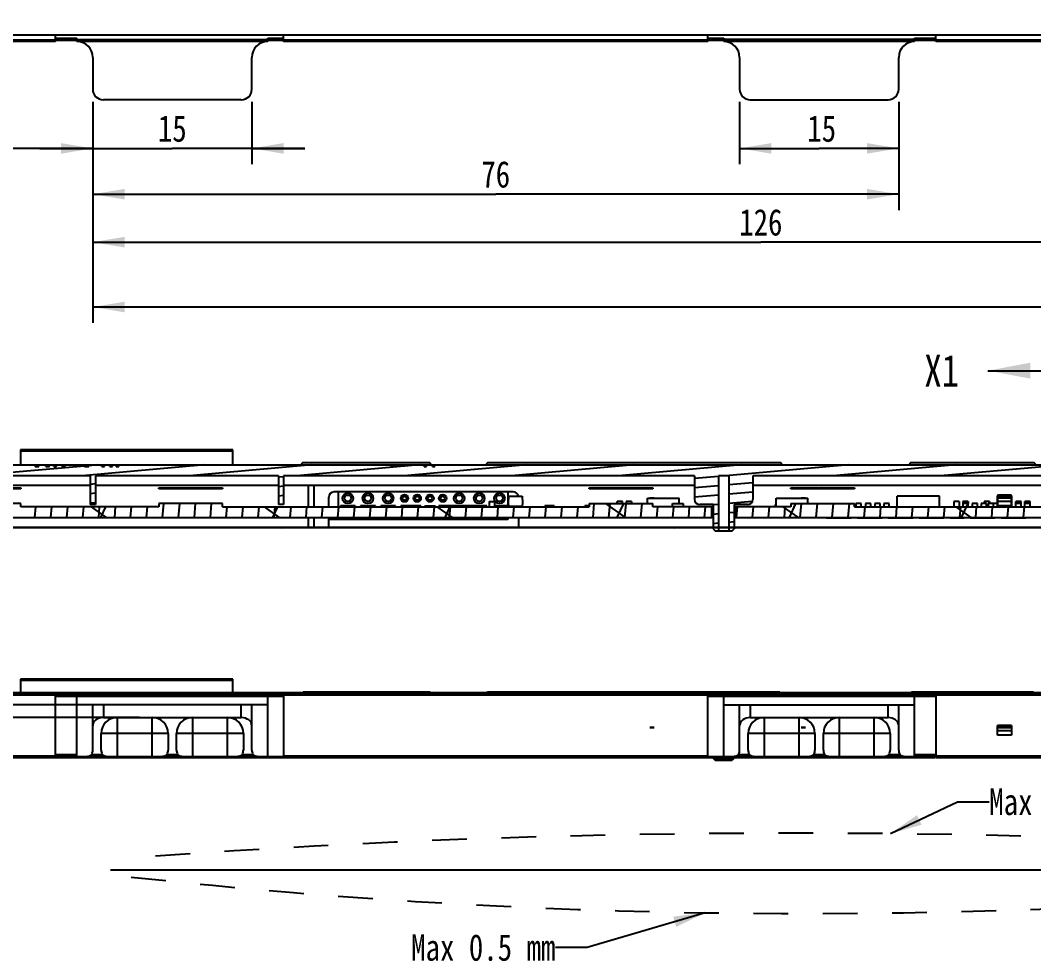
# Model space of a CAD drawing. Header units: millimetres. Extents: x 0 to 594, y 0 to 420.
# Drawn here: x 80.2 to 175.8, y 159.1 to 247 of the extents above; entities that cross this region are included whole.
import ezdxf
from ezdxf.enums import TextEntityAlignment as Align

# ---------------------------------------------------------------- set-up
doc = ezdxf.new("R2010")
doc.units = ezdxf.units.MM
doc.header["$LTSCALE"] = 32.67
doc.linetypes.add('DASHED', pattern=[0.2, 0.1, -0.1])
doc.layers.get('0').update_dxf_attribs({"linetype": 'CONTINUOUS'})
doc.layers.add('8_QUILTS', color=7, linetype='CONTINUOUS')
doc.styles.get("Standard").update_dxf_attribs({"font": 'txt', "width": 0.8})
doc.dimstyles.new('DIMSTYLE_1', dxfattribs={"dimtxt": 2.5, "dimasz": 3, "dimexe": 1.5, "dimexo": 1.2, "dimtad": 1, "dimdsep": 46, "dimtxsty": 'STANDARD', "dimblk": '_FILLED', "dimblk1": '_FILLED', "dimblk2": '_FILLED', "dimcen": 0.09, "dimazin": 2, "dimtp": 0.01, "dimtm": 0.01, "dimtfac": 1, "dimtofl": 0, "dimtmove": 0, "dimatfit": 3, "dimldrblk": '_FILLED', "dimfxl": 1, "dimtolj": 1, "dimarcsym": 0})
doc.dimstyles.new('DIMSTYLE_2', dxfattribs={"dimtxt": 2.5, "dimasz": 3, "dimexe": 1.5, "dimexo": 1.2, "dimtad": 1, "dimdsep": 46, "dimtxsty": 'STANDARD', "dimblk": '_FILLED', "dimblk1": '_FILLED', "dimblk2": '_FILLED', "dimcen": 0.09, "dimazin": 2, "dimtol": 1, "dimtp": 0.15, "dimtm": 0.15, "dimtfac": 1, "dimtofl": 0, "dimtmove": 0, "dimatfit": 3, "dimldrblk": '_FILLED', "dimfxl": 1, "dimtolj": 1, "dimarcsym": 0})
doc.dimstyles.new('DIMSTYLE_5', dxfattribs={"dimtxt": 2.5, "dimasz": 3, "dimexe": 1.5, "dimexo": 1.2, "dimtad": 1, "dimdsep": 46, "dimtxsty": 'STANDARD', "dimblk": '_FILLED', "dimblk1": '_FILLED', "dimblk2": '_FILLED', "dimcen": 0.09, "dimazin": 2, "dimtol": 1, "dimtp": 0.05, "dimtm": 0.05, "dimtfac": 1, "dimtofl": 0, "dimtmove": 0, "dimatfit": 3, "dimldrblk": '_FILLED', "dimfxl": 1, "dimtolj": 1, "dimarcsym": 0})
doc.dimstyles.get("Standard").update_dxf_attribs({"dimtxt": 2.5, "dimasz": 3, "dimexe": 1.5, "dimexo": 1.2, "dimtad": 1, "dimdsep": 46, "dimtxsty": 'STANDARD', "dimblk": '_FILLED', "dimblk1": '_FILLED', "dimblk2": '_FILLED', "dimcen": 0.09, "dimazin": 2, "dimtol": 1, "dimtp": 0.01, "dimtm": 0.01, "dimtfac": 1, "dimtofl": 0, "dimtmove": 0, "dimatfit": 3, "dimldrblk": '_FILLED', "dimfxl": 1, "dimtolj": 1, "dimarcsym": 0})

# ---------------------------------------------------------------- blocks, each defined once
blk = doc.blocks.new('_FILLED')
at = {"color": 0, "linetype": 'BYBLOCK'}
blk.add_solid([(0, 0), (-1, 0.167), (-1, -0.167)], dxfattribs=at)
blk = doc.blocks.new('XSEC_FILLED')
at = {"color": 0, "linetype": 'BYBLOCK'}
blk.add_solid([(0, 0), (-1, 0.1875), (-1, -0.1875)], dxfattribs=at)
blk = doc.blocks.new('*D6')
at = {"color": 7, "linetype": 'CONTINUOUS'}
for p, q in [((60.55, 245.768), (60.55, 233.387)), ((87.05, 239.268), (87.05, 233.387)), ((60.55, 234.887), (73.8, 234.887)), ((87.05, 234.887), (73.8, 234.887))]:
    blk.add_line(p, q, dxfattribs=at)
at = {"color": 7, "linetype": 'CONTINUOUS', "xscale": 3, "yscale": 3, "zscale": 3, "rotation": 180}
blk.add_blockref('_FILLED', (60.55, 234.887), dxfattribs=at)
at = {"color": 7, "linetype": 'CONTINUOUS', "xscale": 3, "yscale": 3, "zscale": 3}
blk.add_blockref('_FILLED', (87.05, 234.887), dxfattribs=at)
at = {"color": 7, "linetype": 'CONTINUOUS', "insert": (74.825, 238.012), "char_height": 2.5, "width": 8, "attachment_point": 2, "line_spacing_factor": 0.9}
blk.add_mtext('26.5', dxfattribs=at)
blk = doc.blocks.new('*D7')
at = {"color": 7, "linetype": 'CONTINUOUS'}
for p, q in [((87.05, 239.268), (87.05, 233.387)), ((102.05, 239.268), (102.05, 233.387)), ((87.05, 234.887), (82.05, 234.887)), ((82.05, 234.887), (94.55, 234.887)), ((107.05, 234.887), (94.55, 234.887)), ((102.05, 234.887), (107.05, 234.887))]:
    blk.add_line(p, q, dxfattribs=at)
at = {"color": 7, "linetype": 'CONTINUOUS', "xscale": 3, "yscale": 3, "zscale": 3}
blk.add_blockref('_FILLED', (87.05, 234.887), dxfattribs=at)
at = {"color": 7, "linetype": 'CONTINUOUS', "xscale": 3, "yscale": 3, "zscale": 3, "rotation": 180}
blk.add_blockref('_FILLED', (102.05, 234.887), dxfattribs=at)
at = {"color": 7, "linetype": 'CONTINUOUS', "insert": (94.55, 238.012), "char_height": 2.5, "width": 4, "attachment_point": 2, "line_spacing_factor": 0.9}
blk.add_mtext('15', dxfattribs=at)
blk = doc.blocks.new('*D8')
at = {"color": 7, "linetype": 'CONTINUOUS'}
for p, q in [((87.05, 239.268), (87.05, 229.068)), ((163.05, 239.268), (163.05, 229.068)), ((87.05, 230.568), (125.05, 230.568)), ((163.05, 230.568), (125.05, 230.568))]:
    blk.add_line(p, q, dxfattribs=at)
at = {"color": 7, "linetype": 'CONTINUOUS', "xscale": 3, "yscale": 3, "zscale": 3, "rotation": 180}
blk.add_blockref('_FILLED', (87.05, 230.568), dxfattribs=at)
at = {"color": 7, "linetype": 'CONTINUOUS', "xscale": 3, "yscale": 3, "zscale": 3}
blk.add_blockref('_FILLED', (163.05, 230.568), dxfattribs=at)
at = {"color": 7, "linetype": 'CONTINUOUS', "insert": (125.05, 233.693), "char_height": 2.5, "width": 4, "attachment_point": 2, "line_spacing_factor": 0.9}
blk.add_mtext('76', dxfattribs=at)
blk = doc.blocks.new('*D9')
at = {"color": 7, "linetype": 'CONTINUOUS'}
for p, q in [((87.05, 239.268), (87.05, 224.546)), ((213.05, 239.268), (213.05, 224.546)), ((87.05, 226.046), (150.05, 226.046)), ((213.05, 226.046), (150.05, 226.046))]:
    blk.add_line(p, q, dxfattribs=at)
at = {"color": 7, "linetype": 'CONTINUOUS', "xscale": 3, "yscale": 3, "zscale": 3, "rotation": 180}
blk.add_blockref('_FILLED', (87.05, 226.046), dxfattribs=at)
at = {"color": 7, "linetype": 'CONTINUOUS', "xscale": 3, "yscale": 3, "zscale": 3}
blk.add_blockref('_FILLED', (213.05, 226.046), dxfattribs=at)
at = {"color": 7, "linetype": 'CONTINUOUS', "insert": (150.05, 229.171), "char_height": 2.5, "width": 6, "attachment_point": 2, "line_spacing_factor": 0.9}
blk.add_mtext('126', dxfattribs=at)
blk = doc.blocks.new('*D10')
at = {"color": 7, "linetype": 'CONTINUOUS'}
for p, q in [((148.05, 239.268), (148.05, 233.387)), ((163.05, 239.268), (163.05, 233.387)), ((148.05, 234.887), (155.55, 234.887)), ((163.05, 234.887), (155.55, 234.887))]:
    blk.add_line(p, q, dxfattribs=at)
at = {"color": 7, "linetype": 'CONTINUOUS', "xscale": 3, "yscale": 3, "zscale": 3, "rotation": 180}
blk.add_blockref('_FILLED', (148.05, 234.887), dxfattribs=at)
at = {"color": 7, "linetype": 'CONTINUOUS', "xscale": 3, "yscale": 3, "zscale": 3}
blk.add_blockref('_FILLED', (163.05, 234.887), dxfattribs=at)
at = {"color": 7, "linetype": 'CONTINUOUS', "insert": (155.791, 238.012), "char_height": 2.5, "width": 4, "attachment_point": 2, "line_spacing_factor": 0.9}
blk.add_mtext('15', dxfattribs=at)
blk = doc.blocks.new('*D13')
at = {"color": 7, "linetype": 'CONTINUOUS'}
for p, q in [((87.05, 239.268), (87.05, 218.434)), ((274.05, 239.268), (274.05, 218.434)), ((87.05, 219.934), (180.55, 219.934)), ((274.05, 219.934), (180.55, 219.934))]:
    blk.add_line(p, q, dxfattribs=at)
at = {"color": 7, "linetype": 'CONTINUOUS', "xscale": 3, "yscale": 3, "zscale": 3, "rotation": 180}
blk.add_blockref('_FILLED', (87.05, 219.934), dxfattribs=at)
at = {"color": 7, "linetype": 'CONTINUOUS', "xscale": 3, "yscale": 3, "zscale": 3}
blk.add_blockref('_FILLED', (274.05, 219.934), dxfattribs=at)
at = {"color": 7, "linetype": 'CONTINUOUS', "width": 0.8}
for s, p in [('187', (181.473, 220.559)), ('0.15', (190.36, 220.559))]:
    blk.add_text(s, height=2.5, dxfattribs=at).set_placement(p, align=Align.CENTER)
blk = doc.blocks.new('*D38')
at = {"color": 7, "linetype": 'CONTINUOUS'}
for p, q in [((42.931, 182.416), (42.931, 206.07)), ((42.931, 206.07), (42.931, 179.941)), ((86.85, 182.416), (41.431, 182.416)), ((42.931, 172.466), (42.931, 179.941)), ((61.35, 177.466), (41.431, 177.466)), ((42.931, 177.466), (42.931, 172.466))]:
    blk.add_line(p, q, dxfattribs=at)
at = {"color": 7, "linetype": 'CONTINUOUS', "xscale": 3, "yscale": 3, "zscale": 3}
for p, rotation in [((42.931, 182.416), 270), ((42.931, 177.466), 90)]:
    blk.add_blockref('_FILLED', p, dxfattribs=dict(at, rotation=rotation))
at = {"color": 7, "linetype": 'CONTINUOUS', "width": 0.8}
for s, p in [('0.05', (42.306, 198.07)), ('4.95', (42.306, 188.184)), ('4X', (42.306, 184.184))]:
    blk.add_text(s, height=2.5, rotation=90, dxfattribs=at).set_placement(p)
blk = doc.blocks.new('*D39')
at = {"color": 7, "linetype": 'CONTINUOUS'}
for p, q in [((47.598, 182.416), (47.598, 204.777)), ((47.598, 204.777), (47.598, 181.816)), ((86.85, 182.416), (46.098, 182.416)), ((47.598, 176.216), (47.598, 181.816)), ((91.45, 181.216), (46.098, 181.216)), ((47.598, 181.216), (47.598, 176.216))]:
    blk.add_line(p, q, dxfattribs=at)
at = {"color": 7, "linetype": 'CONTINUOUS', "xscale": 3, "yscale": 3, "zscale": 3}
for p, rotation in [((47.598, 182.416), 270), ((47.598, 181.216), 90)]:
    blk.add_blockref('_FILLED', p, dxfattribs=dict(at, rotation=rotation))
at = {"color": 7, "linetype": 'CONTINUOUS', "width": 0.8}
for s, p in [('0.05', (46.973, 196.777)), ('1.2', (46.973, 188.89)), ('4X', (46.973, 184.89))]:
    blk.add_text(s, height=2.5, rotation=90, dxfattribs=at).set_placement(p)

msp = doc.modelspace()

# ---------------------------------------------------------------- linework, layer by layer
at = {"color": 7, "linetype": 'CONTINUOUS'}
for p, q in [((299.45, 245.568), (61.65, 245.568)), ((83.55, 244.968), (62.55, 244.968)), ((62.742, 245.128), (83.55, 245.128)), ((83.55, 244.968), (83.55, 245.568)), ((83.55, 245.268), (85.55, 245.268)), ((85.55, 245.068), (83.55, 245.068)), ((85.55, 244.968), (85.55, 245.268)), ((85.55, 245.168), (103.55, 245.175)), ((103.55, 244.968), (85.55, 244.968)), ((103.55, 244.968), (103.55, 245.268)), ((103.55, 245.268), (105.05, 245.268)), ((105.05, 245.068), (103.55, 245.068)), ((105.05, 244.968), (105.05, 245.568)), ((105.05, 245.128), (145.05, 245.128)), ((145.05, 244.968), (105.05, 244.968)), ((145.05, 244.968), (145.05, 245.568)), ((145.05, 245.268), (146.55, 245.268)), ((146.55, 245.068), (145.05, 245.068)), ((146.55, 245.268), (146.55, 244.968)), ((146.55, 245.175), (164.55, 245.175)), ((164.55, 244.968), (146.55, 244.968)), ((164.55, 245.268), (166.55, 245.268)), ((164.55, 244.968), (164.55, 245.268)), ((166.55, 245.068), (164.55, 245.068)), ((166.55, 244.968), (166.55, 245.568)), ((166.55, 245.128), (194.55, 245.128)), ((194.55, 244.968), (166.55, 244.968)), ((87.05, 243.468), (87.05, 240.468)), ((102.05, 240.468), (102.05, 243.468)), ((148.05, 243.468), (148.05, 240.468)), ((163.05, 240.468), (163.05, 243.468)), ((101.05, 239.468), (88.05, 239.468)), ((149.05, 239.468), (162.05, 239.468)), ((80.25, 206.462), (80.25, 205.036)), ((100.25, 206.462), (80.25, 206.462)), ((100.25, 205.036), (100.25, 206.462)), ((80.25, 206.382), (100.25, 206.382)), ((86.256, 204.929), (75.941, 204.026)), ((78.844, 205.036), (119.087, 205.036)), ((81.617, 204.886), (81.617, 205.036)), ((81.617, 204.886), (81.956, 204.886)), ((81.677, 204.886), (81.677, 205.036)), ((81.956, 204.886), (81.956, 205.036)), ((82.629, 204.886), (82.629, 205.036)), ((82.629, 204.886), (82.97, 204.886)), ((82.909, 204.886), (82.909, 205.036)), ((82.97, 204.886), (82.97, 205.036)), ((83.386, 204.886), (83.386, 205.036)), ((83.386, 204.886), (83.644, 204.886)), ((83.644, 204.886), (83.644, 205.036)), ((84.149, 204.886), (84.149, 205.036)), ((84.149, 204.886), (84.413, 204.886)), ((84.413, 204.886), (84.413, 205.036)), ((97.602, 205.036), (86.058, 204.026)), ((86.256, 204.886), (86.256, 205.036)), ((86.256, 204.886), (86.679, 204.886)), ((86.526, 204.886), (86.526, 205.036)), ((86.679, 204.886), (86.679, 205.036)), ((87.485, 205.036), (86.679, 204.966)), ((87.894, 204.886), (87.894, 205.036)), ((87.894, 204.886), (88.152, 204.886)), ((88.152, 204.886), (88.152, 205.036)), ((88.657, 204.886), (88.657, 205.036)), ((88.657, 204.886), (88.922, 204.886)), ((88.922, 204.886), (88.922, 205.036)), ((89.269, 204.886), (89.269, 205.036)), ((89.269, 204.886), (89.522, 204.886)), ((89.522, 204.886), (89.522, 205.036)), ((107.719, 205.036), (96.174, 204.026)), ((117.835, 205.036), (106.291, 204.026)), ((118.75, 205.246), (106.9, 205.246)), ((115.226, 204.886), (115.226, 205.036)), ((115.226, 204.886), (115.459, 204.886)), ((115.459, 204.886), (115.459, 205.036)), ((127.952, 205.036), (116.408, 204.026)), ((118.296, 204.886), (118.296, 205.036)), ((118.296, 204.886), (118.529, 204.886)), ((118.525, 204.886), (118.525, 205.036)), ((118.529, 204.886), (118.529, 205.036)), ((119.075, 204.886), (119.075, 205.036)), ((119.075, 204.886), (119.308, 204.886)), ((119.091, 205.036), (282.772, 205.036)), ((119.308, 204.886), (119.308, 205.036)), ((151.85, 205.246), (124.35, 205.246)), ((138.069, 205.036), (126.524, 204.026)), ((148.185, 205.036), (136.641, 204.026)), ((158.302, 205.036), (146.758, 204.026)), ((168.419, 205.036), (156.874, 204.026)), ((175.75, 205.246), (164.25, 205.246)), ((178.535, 205.036), (166.991, 204.026)), ((86.8, 204.026), (71.95, 204.026)), ((86.8, 204.026), (86.8, 201.296)), ((87.3, 204.026), (87.3, 201.296)), ((104.55, 204.026), (87.3, 204.026)), ((104.55, 204.026), (104.55, 201.296)), ((105.05, 203.918), (104.55, 203.874)), ((105.05, 204.026), (105.05, 201.296)), ((143.8, 204.026), (105.05, 204.026)), ((143.8, 204.026), (143.8, 201.796)), ((146.06, 203.965), (143.8, 203.768)), ((146.06, 204.026), (146.06, 198.826)), ((147.039, 204.026), (146.06, 204.026)), ((147.039, 204.026), (147.039, 198.826)), ((149.3, 204.026), (149.3, 201.796)), ((180.625, 204.026), (149.3, 204.026)), ((86.8, 203.096), (71.95, 203.096)), ((74.275, 202.886), (80.275, 202.886)), ((80.275, 202.786), (74.275, 202.786)), ((80.275, 202.886), (80.275, 202.786)), ((87.3, 203.25), (86.8, 203.206)), ((104.55, 203.096), (87.3, 203.096)), ((93.275, 202.786), (93.275, 202.886)), ((93.275, 202.886), (99.275, 202.886)), ((99.275, 202.786), (93.275, 202.786)), ((93.607, 202.886), (93.507, 202.786)), ((95.538, 202.886), (95.438, 202.786)), ((97.469, 202.886), (97.369, 202.786)), ((99.275, 202.886), (99.275, 202.786)), ((105.05, 203.033), (104.55, 202.989)), ((143.8, 203.096), (105.05, 203.096)), ((107.4, 201.096), (107.4, 203.096)), ((107.9, 203.096), (107.9, 201.096)), ((133.875, 202.786), (133.875, 202.886)), ((133.875, 202.886), (139.875, 202.886)), ((139.875, 202.786), (133.875, 202.786)), ((136.603, 202.786), (136.461, 202.886)), ((139.358, 202.786), (139.215, 202.886)), ((139.875, 202.886), (139.875, 202.786)), ((146.06, 203.08), (143.8, 202.883)), ((149.3, 203.364), (147.039, 203.166)), ((180.625, 203.096), (149.3, 203.096)), ((152.875, 202.786), (152.875, 202.886)), ((152.875, 202.886), (158.875, 202.886)), ((158.875, 202.786), (152.875, 202.786)), ((153.128, 202.786), (152.985, 202.886)), ((155.882, 202.786), (155.74, 202.886)), ((158.637, 202.786), (158.494, 202.886)), ((158.875, 202.886), (158.875, 202.786)), ((87.3, 202.365), (86.8, 202.321)), ((105.05, 202.148), (104.55, 202.104)), ((109.3, 201.096), (109.3, 201.996)), ((126.7, 202.496), (109.8, 202.496)), ((110.2, 202.496), (110.2, 201.096)), ((126.2, 202.496), (126.2, 201.096)), ((126.263, 201.446), (126.297, 202.096)), ((126.297, 202.096), (127.529, 202.096)), ((127.529, 202.096), (127.563, 201.446)), ((139.35, 201.396), (139.35, 201.896)), ((139.35, 201.896), (142.35, 201.896)), ((142.35, 201.396), (142.35, 201.896)), ((146.06, 202.195), (143.8, 201.997)), ((149.3, 202.479), (147.039, 202.281)), ((151.488, 201.096), (151.488, 201.896)), ((151.488, 201.896), (154.488, 201.896)), ((154.488, 201.396), (154.488, 201.896)), ((162.913, 201.096), (162.913, 202.096)), ((166.913, 202.096), (162.913, 202.096)), ((166.913, 201.096), (166.913, 202.096)), ((172.367, 202.197), (172.367, 201.096)), ((173.687, 202.197), (172.367, 202.197)), ((173.687, 201.096), (173.687, 202.197)), ((80.274, 201.396), (74.274, 201.396)), ((80.274, 201.096), (80.274, 201.396)), ((93.274, 201.096), (80.274, 201.096)), ((81.653, 201.096), (81.566, 200.096)), ((83.157, 201.096), (83.07, 200.096)), ((84.661, 201.096), (84.573, 200.096)), ((86.165, 201.096), (86.077, 200.096)), ((87.3, 201.48), (86.8, 201.436)), ((87.3, 201.296), (86.8, 201.296)), ((88.347, 200.096), (86.919, 201.096)), ((87.668, 201.096), (87.581, 200.096)), ((87.808, 200.096), (88.274, 201.096)), ((89.172, 201.096), (89.084, 200.096)), ((90.676, 201.096), (90.588, 200.096)), ((92.179, 201.096), (92.092, 200.096)), ((93.274, 201.396), (93.274, 201.096)), ((99.274, 201.396), (93.274, 201.396)), ((93.709, 201.396), (93.595, 200.096)), ((95.213, 201.396), (95.099, 200.096)), ((96.717, 201.396), (96.603, 200.096)), ((98.22, 201.396), (98.107, 200.096)), ((99.274, 201.096), (99.274, 201.396)), ((99.274, 201.096), (133.874, 201.096)), ((99.698, 201.096), (99.61, 200.096)), ((101.201, 201.096), (101.114, 200.096)), ((102.705, 201.096), (102.618, 200.096)), ((104.657, 200.096), (103.229, 201.096)), ((104.044, 200.096), (104.51, 201.096)), ((104.209, 201.096), (104.121, 200.096)), ((105.05, 201.296), (104.55, 201.296)), ((105.712, 201.096), (105.625, 200.096)), ((107.216, 201.096), (107.129, 200.096)), ((108.72, 201.096), (108.632, 200.096)), ((110.224, 201.096), (110.136, 200.096)), ((110.4, 201.196), (110.4, 201.096)), ((111.8, 201.196), (110.4, 201.196)), ((111.727, 201.096), (111.64, 200.096)), ((111.8, 201.196), (111.8, 201.096)), ((112.299, 201.196), (112.299, 201.096)), ((113.7, 201.196), (112.3, 201.196)), ((113.231, 201.096), (113.143, 200.096)), ((113.699, 201.096), (113.699, 201.196)), ((114.199, 201.196), (114.199, 201.096)), ((115.6, 201.196), (114.2, 201.196)), ((114.735, 201.096), (114.647, 200.096)), ((115.599, 201.096), (115.599, 201.196)), ((116.1, 201.196), (116.1, 201.096)), ((118, 201.196), (116.1, 201.196)), ((116.238, 201.096), (116.151, 200.096)), ((116.37, 201.196), (116.37, 201.096)), ((116.442, 201.196), (116.442, 201.096)), ((117.297, 201.196), (117.297, 201.096)), ((117.37, 201.196), (117.37, 201.096)), ((117.742, 201.096), (117.654, 200.096)), ((117.999, 201.096), (117.999, 201.196)), ((118.35, 201.196), (118.35, 201.096)), ((118.35, 201.196), (119.35, 201.196)), ((118.422, 201.196), (118.422, 201.096)), ((119.246, 201.096), (119.158, 200.096)), ((119.277, 201.196), (119.277, 201.096)), ((119.35, 201.196), (119.35, 201.096)), ((120.967, 200.096), (119.539, 201.096)), ((119.699, 201.196), (119.699, 201.096)), ((124.2, 201.196), (119.7, 201.196)), ((120.28, 200.096), (120.793, 201.196)), ((120.31, 201.096), (120.31, 201.196)), ((120.382, 201.196), (120.382, 201.096)), ((120.749, 201.096), (120.662, 200.096)), ((121.237, 201.196), (121.237, 201.096)), ((121.309, 201.196), (121.309, 201.096)), ((122.253, 201.096), (122.166, 200.096)), ((122.269, 201.196), (122.269, 201.096)), ((122.342, 201.196), (122.342, 201.096)), ((123.197, 201.196), (123.197, 201.096)), ((123.269, 201.196), (123.269, 201.096)), ((123.757, 201.096), (123.669, 200.096)), ((124.199, 201.096), (124.199, 201.196)), ((124.439, 201.596), (124.439, 201.096)), ((124.439, 201.596), (124.939, 201.596)), ((124.939, 201.596), (124.939, 201.096)), ((126.1, 201.196), (124.939, 201.196)), ((125.26, 201.096), (125.173, 200.096)), ((126.099, 201.096), (126.099, 201.196)), ((126.278, 201.166), (126.263, 201.446)), ((126.278, 201.166), (127.549, 201.166)), ((126.764, 201.096), (126.677, 200.096)), ((127.2, 201.166), (127.2, 201.096)), ((127.563, 201.446), (127.549, 201.166)), ((128.268, 201.096), (128.18, 200.096)), ((129.771, 201.096), (129.684, 200.096)), ((129.691, 201.196), (129.691, 201.096)), ((130.568, 201.196), (129.691, 201.196)), ((130.568, 201.196), (130.568, 201.096)), ((131.275, 201.096), (131.188, 200.096)), ((132.779, 201.096), (132.691, 200.096)), ((133.449, 201.096), (133.449, 201.196)), ((133.874, 201.196), (133.449, 201.196)), ((133.874, 201.396), (133.874, 201.096)), ((133.875, 201.396), (139.875, 201.396)), ((134.309, 201.396), (134.195, 200.096)), ((137.277, 200.096), (135.42, 201.396)), ((135.812, 201.396), (135.699, 200.096)), ((136.489, 201.396), (136.489, 201.596)), ((136.989, 201.596), (136.489, 201.596)), ((136.516, 200.096), (137.122, 201.396)), ((136.989, 201.396), (136.989, 201.596)), ((137.316, 201.396), (137.202, 200.096)), ((137.344, 201.596), (137.344, 201.396)), ((137.844, 201.596), (137.344, 201.596)), ((137.844, 201.596), (137.844, 201.396)), ((138.82, 201.396), (138.706, 200.096)), ((139.874, 201.096), (139.874, 201.396)), ((145.55, 201.096), (139.874, 201.096)), ((140.297, 201.096), (140.21, 200.096)), ((141.71, 201.096), (141.71, 201.396)), ((141.71, 201.396), (142.71, 201.396)), ((141.801, 201.096), (141.713, 200.096)), ((142.71, 201.396), (142.71, 201.096)), ((143.305, 201.096), (143.217, 200.096)), ((145.555, 201.296), (144.3, 201.296)), ((144.808, 201.096), (144.721, 200.096)), ((145.404, 201.096), (145.404, 200.096)), ((146.06, 201.31), (145.555, 201.266)), ((145.555, 201.296), (145.555, 199.026)), ((149.251, 201.589), (147.039, 201.396)), ((147.544, 201.296), (147.544, 199.026)), ((148.8, 201.296), (147.544, 201.296)), ((152.874, 201.096), (147.55, 201.096)), ((147.695, 201.096), (147.695, 200.096)), ((147.816, 201.096), (147.728, 200.096)), ((149.319, 201.096), (149.232, 200.096)), ((150.823, 201.096), (150.736, 200.096)), ((151.418, 201.096), (151.418, 201.297)), ((151.418, 201.297), (151.488, 201.297)), ((153.587, 200.096), (152.159, 201.096)), ((152.327, 201.096), (152.239, 200.096)), ((152.751, 200.096), (153.358, 201.396)), ((152.874, 201.396), (152.874, 201.096)), ((152.875, 201.396), (158.875, 201.396)), ((153.857, 201.396), (153.743, 200.096)), ((155.36, 201.396), (155.247, 200.096)), ((156.864, 201.396), (156.75, 200.096)), ((158.368, 201.396), (158.254, 200.096)), ((158.874, 201.096), (158.874, 201.396)), ((158.874, 201.096), (193.475, 201.096)), ((159.02, 201.396), (159.02, 201.096)), ((159.52, 201.396), (159.02, 201.396)), ((159.52, 201.096), (159.52, 201.396)), ((159.845, 201.096), (159.758, 200.096)), ((159.92, 201.396), (159.92, 201.096)), ((160.42, 201.396), (159.92, 201.396)), ((160.42, 201.096), (160.42, 201.396)), ((160.796, 201.396), (160.796, 201.096)), ((161.296, 201.396), (160.796, 201.396)), ((161.349, 201.096), (161.261, 200.096)), ((161.296, 201.096), (161.296, 201.396)), ((161.66, 201.396), (161.66, 201.096)), ((162.16, 201.396), (161.66, 201.396)), ((162.16, 201.096), (162.16, 201.396)), ((162.853, 201.096), (162.765, 200.096)), ((164.356, 201.096), (164.269, 200.096)), ((165.86, 201.096), (165.773, 200.096)), ((167.364, 201.096), (167.276, 200.096)), ((168.25, 201.596), (168.25, 201.096)), ((168.75, 201.596), (168.25, 201.596)), ((169.897, 200.096), (168.468, 201.096)), ((168.75, 201.596), (168.75, 201.096)), ((168.867, 201.096), (168.78, 200.096)), ((168.987, 200.096), (169.594, 201.396)), ((169.1, 201.596), (169.1, 201.396)), ((169.6, 201.596), (169.1, 201.596)), ((169.109, 201.396), (169.109, 201.096)), ((169.609, 201.396), (169.109, 201.396)), ((169.6, 201.596), (169.6, 201.396)), ((169.609, 201.096), (169.609, 201.396)), ((169.969, 201.396), (169.969, 201.096)), ((170.469, 201.396), (169.969, 201.396)), ((170.371, 201.096), (170.284, 200.096)), ((170.469, 201.096), (170.469, 201.396)), ((170.829, 201.396), (170.829, 201.096)), ((171.329, 201.396), (170.829, 201.396)), ((171.103, 201.596), (171.103, 201.396)), ((171.603, 201.596), (171.103, 201.596)), ((171.329, 201.096), (171.329, 201.396)), ((171.494, 201.396), (171.494, 201.096)), ((172.367, 201.396), (171.494, 201.396)), ((171.603, 201.596), (171.603, 201.396)), ((171.875, 201.096), (171.787, 200.096)), ((171.994, 201.096), (171.994, 201.396)), ((173.378, 201.096), (173.291, 200.096)), ((173.719, 201.096), (173.719, 201.396)), ((174.099, 201.096), (174.099, 201.596)), ((174.599, 201.596), (174.099, 201.596)), ((174.599, 201.396), (174.099, 201.396)), ((174.599, 201.096), (174.599, 201.596)), ((174.882, 201.096), (174.795, 200.096)), ((174.959, 201.096), (174.959, 201.596)), ((175.459, 201.596), (174.959, 201.596)), ((175.459, 201.396), (174.959, 201.396)), ((175.459, 201.096), (175.459, 201.596)), ((72.25, 200.096), (145.55, 200.096)), ((107.4, 199.176), (107.4, 200.096)), ((107.9, 200.096), (107.9, 199.176)), ((109.3, 199.176), (109.3, 200.096)), ((126.2, 199.896), (109.3, 199.896)), ((110.2, 200.096), (110.2, 199.896)), ((126.2, 200.096), (126.2, 199.896)), ((127.2, 200.096), (127.2, 199.176)), ((146.06, 200.425), (145.555, 200.381)), ((147.544, 200.555), (147.039, 200.511)), ((147.55, 200.096), (239.55, 200.096)), ((156.236, 200.046), (156.236, 200.096)), ((156.236, 200.046), (158.57, 200.046)), ((156.309, 200.046), (156.309, 200.096)), ((156.528, 200.046), (156.528, 200.096)), ((156.82, 200.046), (156.82, 200.096)), ((157.33, 200.046), (157.33, 200.096)), ((157.768, 200.046), (157.768, 200.096)), ((157.986, 200.046), (157.986, 200.096)), ((158.205, 200.046), (158.205, 200.096)), ((158.351, 200.046), (158.351, 200.096)), ((158.497, 200.046), (158.497, 200.096)), ((158.57, 200.046), (158.57, 200.096)), ((159.153, 200.046), (159.153, 200.096)), ((159.153, 200.046), (161.486, 200.046)), ((159.518, 200.046), (159.518, 200.096)), ((159.591, 200.046), (159.591, 200.096)), ((159.736, 200.046), (159.736, 200.096)), ((159.882, 200.046), (159.882, 200.096)), ((160.174, 200.046), (160.174, 200.096)), ((160.611, 200.046), (160.611, 200.096)), ((160.903, 200.046), (160.903, 200.096)), ((161.122, 200.046), (161.122, 200.096)), ((161.341, 200.046), (161.341, 200.096)), ((161.414, 200.046), (161.414, 200.096)), ((161.486, 200.046), (161.486, 200.096)), ((162.07, 200.046), (162.07, 200.096)), ((162.07, 200.046), (164.403, 200.046)), ((162.216, 200.046), (162.216, 200.096)), ((162.361, 200.046), (162.361, 200.096)), ((162.507, 200.046), (162.507, 200.096)), ((162.653, 200.046), (162.653, 200.096)), ((162.945, 200.046), (162.945, 200.096)), ((163.528, 200.046), (163.528, 200.096)), ((163.82, 200.046), (163.82, 200.096)), ((163.966, 200.046), (163.966, 200.096)), ((164.111, 200.046), (164.111, 200.096)), ((164.257, 200.046), (164.257, 200.096)), ((164.403, 200.046), (164.403, 200.096)), ((164.986, 200.046), (164.986, 200.096)), ((164.986, 200.046), (167.32, 200.046)), ((165.059, 200.046), (165.059, 200.096)), ((165.278, 200.046), (165.278, 200.096)), ((165.57, 200.046), (165.57, 200.096)), ((166.08, 200.046), (166.08, 200.096)), ((166.518, 200.046), (166.518, 200.096)), ((166.736, 200.046), (166.736, 200.096)), ((166.955, 200.046), (166.955, 200.096)), ((167.101, 200.046), (167.101, 200.096)), ((167.247, 200.046), (167.247, 200.096)), ((167.32, 200.046), (167.32, 200.096)), ((167.903, 200.046), (167.903, 200.096)), ((167.903, 200.046), (169.216, 200.046)), ((168.341, 200.046), (168.341, 200.096)), ((168.632, 200.046), (168.632, 200.096)), ((168.851, 200.046), (168.851, 200.096)), ((169.216, 200.046), (169.216, 200.096)), ((169.799, 200.046), (169.799, 200.096)), ((169.799, 200.046), (172.132, 200.046)), ((170.164, 200.046), (170.164, 200.096)), ((170.236, 200.046), (170.236, 200.096)), ((170.309, 200.046), (170.309, 200.096)), ((170.382, 200.046), (170.382, 200.096)), ((170.601, 200.046), (170.601, 200.096)), ((170.966, 200.046), (170.966, 200.096)), ((171.403, 200.046), (171.403, 200.096)), ((171.695, 200.046), (171.695, 200.096)), ((171.841, 200.046), (171.841, 200.096)), ((172.059, 200.046), (172.059, 200.096)), ((172.132, 200.046), (172.132, 200.096)), ((172.716, 200.046), (172.716, 200.096)), ((172.716, 200.046), (175.049, 200.046)), ((172.789, 200.046), (172.789, 200.096)), ((173.08, 200.046), (173.08, 200.096)), ((173.299, 200.046), (173.299, 200.096)), ((173.591, 200.046), (173.591, 200.096)), ((174.028, 200.046), (174.028, 200.096)), ((174.32, 200.046), (174.32, 200.096)), ((174.466, 200.046), (174.466, 200.096)), ((174.611, 200.046), (174.611, 200.096)), ((174.684, 200.046), (174.684, 200.096)), ((175.049, 200.046), (175.049, 200.096)), ((67.75, 199.176), (293.35, 199.176)), ((293.05, 199.096), (68.05, 199.096)), ((104.775, 199.096), (104.947, 199.176)), ((141.898, 199.096), (142.07, 199.176)), ((145.555, 199.026), (145.551, 199.026)), ((146.06, 199.54), (145.555, 199.496)), ((145.555, 199.026), (145.756, 198.826)), ((145.75, 198.826), (147.348, 198.826)), ((147.544, 199.67), (147.039, 199.626)), ((147.343, 198.826), (147.544, 199.026)), ((147.55, 199.026), (147.544, 199.026)), ((80.25, 184.831), (80.25, 183.566)), ((100.25, 184.831), (80.25, 184.831)), ((80.25, 184.752), (100.25, 184.752)), ((100.25, 183.566), (100.25, 184.831)), ((299.95, 183.566), (61.15, 183.566)), ((118.75, 183.616), (106.9, 183.616)), ((151.85, 183.616), (124.35, 183.616)), ((175.75, 183.616), (164.25, 183.616)), ((60.71, 183.486), (300.39, 183.486)), ((83.55, 183.326), (62.55, 183.326)), ((83.55, 177.466), (83.55, 183.486)), ((83.55, 183.406), (105.05, 183.406)), ((105.05, 183.206), (83.55, 183.206)), ((85.55, 177.546), (85.55, 183.411)), ((100.25, 183.406), (100.25, 183.486)), ((103.55, 177.546), (103.55, 183.402)), ((105.05, 183.486), (105.05, 177.466)), ((145.05, 183.326), (105.05, 183.326)), ((145.05, 177.466), (145.05, 183.486)), ((145.05, 183.406), (166.55, 183.406)), ((166.55, 183.206), (145.05, 183.206)), ((146.55, 177.546), (146.55, 183.402)), ((164.55, 177.546), (164.55, 183.402)), ((166.55, 183.486), (166.55, 177.466)), ((194.55, 183.326), (166.55, 183.326)), ((103.55, 182.416), (85.55, 182.416)), ((87.05, 178.149), (87.05, 182.416)), ((88.05, 182.416), (88.05, 181.216)), ((101.05, 181.216), (101.05, 182.416)), ((102.05, 178.149), (102.05, 182.416)), ((146.55, 182.416), (164.55, 182.416)), ((148.05, 178.149), (148.05, 182.416)), ((149.05, 182.416), (149.05, 181.216)), ((162.05, 181.216), (162.05, 182.416)), ((163.05, 178.149), (163.05, 182.416)), ((88.05, 181.216), (101.05, 181.216)), ((89.35, 181.216), (89.35, 177.546)), ((92.65, 177.546), (92.65, 181.216)), ((96.45, 181.216), (96.45, 177.546)), ((99.75, 177.546), (99.75, 181.216)), ((149.05, 181.216), (162.05, 181.216)), ((150.35, 181.216), (150.35, 177.546)), ((153.65, 177.546), (153.65, 181.216)), ((157.45, 181.216), (157.45, 177.546)), ((160.75, 177.546), (160.75, 181.216)), ((87.85, 178.149), (87.85, 179.716)), ((94.15, 179.716), (87.85, 179.716)), ((94.15, 179.716), (94.15, 178.149)), ((94.95, 178.149), (94.95, 179.716)), ((101.25, 179.716), (94.95, 179.716)), ((101.25, 179.716), (101.25, 178.149)), ((148.85, 178.149), (148.85, 179.716)), ((155.15, 179.716), (148.85, 179.716)), ((155.15, 179.716), (155.15, 178.149)), ((155.95, 178.149), (155.95, 179.716)), ((162.25, 179.716), (155.95, 179.716)), ((162.25, 179.716), (162.25, 178.149)), ((62.55, 177.626), (83.55, 177.626)), ((62.55, 177.466), (104.995, 177.466)), ((83.55, 177.746), (85.55, 177.746)), ((83.576, 177.546), (105.05, 177.546)), ((83.95, 177.546), (83.95, 177.466)), ((86.958, 177.752), (87.941, 177.752)), ((94.058, 177.752), (95.041, 177.752)), ((101.158, 177.752), (102.141, 177.752)), ((104.65, 177.466), (104.65, 177.546)), ((105.05, 177.626), (145.05, 177.626)), ((105.05, 177.466), (166.495, 177.466)), ((145.05, 177.546), (166.523, 177.546)), ((145.45, 177.546), (145.45, 177.466)), ((145.55, 177.466), (145.55, 177.396)), ((145.55, 177.396), (145.75, 177.196)), ((145.55, 177.396), (147.55, 177.396)), ((145.75, 177.196), (147.35, 177.196)), ((147.55, 177.396), (147.35, 177.196)), ((147.55, 177.466), (147.55, 177.396)), ((147.958, 177.752), (148.941, 177.752)), ((155.058, 177.752), (156.041, 177.752)), ((162.158, 177.752), (163.141, 177.752)), ((164.55, 177.746), (166.55, 177.746)), ((166.15, 177.466), (166.15, 177.546)), ((166.55, 177.626), (194.55, 177.626)), ((166.55, 177.466), (216.495, 177.466)), ((88.732, 166.871), (214.963, 166.871))]:
    msp.add_line(p, q, dxfattribs=at)
for points in [[(86.958, 177.752), (86.868, 177.633), (86.731, 177.566), (86.541, 177.546)], [(88.358, 177.546), (88.167, 177.566), (88.031, 177.634), (87.941, 177.752)], [(94.058, 177.752), (93.968, 177.633), (93.831, 177.566), (93.641, 177.546)], [(95.458, 177.546), (95.267, 177.566), (95.131, 177.634), (95.041, 177.752)], [(101.158, 177.752), (101.068, 177.633), (100.931, 177.566), (100.741, 177.546)], [(102.558, 177.546), (102.367, 177.566), (102.231, 177.634), (102.141, 177.752)], [(147.958, 177.752), (147.868, 177.633), (147.731, 177.566), (147.541, 177.546)], [(149.358, 177.546), (149.167, 177.566), (149.031, 177.634), (148.941, 177.752)], [(155.058, 177.752), (154.968, 177.633), (154.831, 177.566), (154.641, 177.546)], [(156.458, 177.546), (156.267, 177.566), (156.131, 177.634), (156.041, 177.752)], [(162.158, 177.752), (162.068, 177.633), (161.931, 177.566), (161.741, 177.546)], [(163.558, 177.546), (163.367, 177.566), (163.231, 177.634), (163.141, 177.752)]]:
    msp.add_lwpolyline(points, dxfattribs=at)
for centre, radius in [((111.1, 201.896), 0.5), ((111.1, 201.896), 0.305), ((113, 201.896), 0.5), ((113, 201.896), 0.305), ((114.9, 201.896), 0.5), ((114.9, 201.896), 0.305), ((116.45, 201.896), 0.35), ((116.45, 201.896), 0.19), ((117.65, 201.896), 0.35), ((117.65, 201.896), 0.19), ((118.85, 201.896), 0.35), ((118.85, 201.896), 0.19), ((120.05, 201.896), 0.35), ((120.05, 201.896), 0.19), ((121.6, 201.896), 0.5), ((121.6, 201.896), 0.305), ((123.5, 201.896), 0.5), ((123.5, 201.896), 0.305), ((125.4, 201.896), 0.5), ((125.4, 201.896), 0.305)]:
    msp.add_circle(centre, radius, dxfattribs=at)
for centre, radius, start, end in [((85.55, 243.468), 1.5, 0, 90), ((103.55, 243.468), 1.5, 90, 180), ((146.55, 243.468), 1.5, 0, 90), ((164.55, 243.468), 1.5, 90, 180), ((88.05, 240.468), 1, 180, 270), ((101.05, 240.468), 1, 270, 360), ((149.05, 240.468), 1, 180, 270), ((162.05, 240.468), 1, 270, 360), ((106.9, 205.046), 0.2, 90, 181.42732), ((118.75, 205.046), 0.2, 358.28623, 90), ((124.35, 205.046), 0.2, 90, 181.71377), ((151.85, 205.046), 0.2, 358.21606, 90), ((164.25, 205.046), 0.2, 90, 181.78394), ((175.75, 205.046), 0.2, 358.28623, 90), ((109.8, 201.996), 0.5, 90, 180), ((126.7, 201.996), 0.5, 12.01775, 90), ((144.3, 201.796), 0.5, 180, 270), ((148.8, 201.796), 0.5, 270, 360), ((118.75, 183.416), 0.2, 58.84256, 90), ((124.35, 183.416), 0.2, 90, 120.31322), ((151.85, 183.416), 0.2, 358.21606, 21.41537), ((164.25, 183.416), 0.2, 167.55915, 181.78394), ((89.35, 179.716), 1.5, 90, 180), ((92.65, 179.716), 1.5, 0, 90), ((96.45, 179.716), 1.5, 90, 180), ((99.75, 179.716), 1.5, 0, 90), ((150.35, 179.716), 1.5, 90, 180), ((153.65, 179.716), 1.5, 0, 90), ((157.45, 179.716), 1.5, 90, 180), ((160.75, 179.716), 1.5, 0, 90)]:
    msp.add_arc(centre, radius, start, end, dxfattribs=at)
at = {"color": 7, "linetype": 'DASHED'}
for centre, radius, start, end in [((153.288, -666.404), 836.727, 85.857257, 94.142743), ((154.139, 749.137), 586.396, 263.787499, 275.791228)]:
    msp.add_arc(centre, radius, start, end, dxfattribs=at)
at = {"color": 7, "linetype": 'CONTINUOUS'}
for centre, major_axis, start_param, end_param in [((88.05, 180.449), (1, 0), 1.570796, 3.141593), ((101.05, 180.449), (1, 0), 0, 1.570796), ((149.05, 180.449), (1, 0), 1.570796, 3.141593), ((162.05, 180.449), (1, 0), 0, 1.570796), ((85.55, 178.149), (1.5, 0), -0.351934, 0), ((89.35, 178.149), (1.5, 0), 3.141593, 3.493527), ((92.65, 178.149), (1.5, 0), -0.351934, 0), ((96.45, 178.149), (1.5, 0), 3.141593, 3.493527), ((99.75, 178.149), (1.5, 0), -0.351934, 0), ((103.55, 178.149), (1.5, 0), 3.141593, 3.493527), ((146.55, 178.149), (1.5, 0), -0.351934, 0), ((150.35, 178.149), (1.5, 0), -3.141593, -2.789659), ((153.65, 178.149), (1.5, 0), -0.351934, 0), ((157.45, 178.149), (1.5, 0), -3.141593, -2.789659), ((160.75, 178.149), (1.5, 0), -0.351934, 0), ((164.55, 178.149), (1.5, 0), -3.141593, -2.789659)]:
    msp.add_ellipse(centre, major_axis=major_axis, ratio=0.766773, start_param=start_param, end_param=end_param, dxfattribs=at)
at = {"layer": '8_QUILTS', "color": 7, "linetype": 'CONTINUOUS'}
for p, q in [((139.988, 201.898), (139.588, 201.898)), ((139.988, 201.896), (139.588, 201.896)), ((154.249, 201.898), (153.849, 201.898)), ((154.249, 201.896), (153.849, 201.896)), ((172.383, 201.196), (172.383, 202.096)), ((172.929, 202.096), (172.383, 202.096)), ((172.383, 202.09), (173.683, 202.09)), ((173.683, 201.896), (172.383, 201.896)), ((173.135, 202.096), (172.929, 202.096)), ((173.683, 202.096), (173.135, 202.096)), ((173.683, 202.096), (173.683, 201.196)), ((173.683, 201.596), (172.383, 201.596)), ((173.683, 201.196), (172.383, 201.196)), ((139.988, 180.268), (139.588, 180.268)), ((139.988, 180.266), (139.588, 180.266)), ((154.249, 180.268), (153.849, 180.268)), ((154.249, 180.266), (153.849, 180.266)), ((172.383, 179.566), (172.383, 180.466)), ((173.683, 180.466), (172.383, 180.466)), ((172.383, 180.459), (173.683, 180.459)), ((173.683, 180.456), (172.383, 180.456)), ((173.683, 180.266), (172.383, 180.266)), ((173.683, 179.966), (172.383, 179.966)), ((173.683, 180.466), (173.683, 179.566)), ((173.683, 179.566), (172.383, 179.566))]:
    msp.add_line(p, q, dxfattribs=at)

# ---------------------------------------------------------------- texts
at = {"color": 7, "linetype": 'CONTINUOUS', "line_spacing_factor": 0.9}
for s, insert, char_height, width, attachment_point in [('X1', (165.47, 215.428), 3, 4.8, 1), ('Max 0.5 mm', (171.591, 174.536), 2.5, 20, 1), ('Max 0.5 mm', (130.679, 160.794), 2.5, 20, 3)]:
    msp.add_mtext(s, dxfattribs=dict(at, insert=insert, char_height=char_height, width=width, attachment_point=attachment_point))

# ---------------------------------------------------------------- dimensions: what is measured, and where the dimension line sits
at = {"color": 7, "linetype": 'CONTINUOUS'}
for base, p1, p2, dimstyle, picture, middle in [((87.05, 234.887), (60.55, 246.968), (87.05, 240.468), 'DIMSTYLE_1', '*D6', (74.887, 234.887)), ((102.05, 234.887), (87.05, 240.468), (102.05, 240.468), 'DIMSTYLE_1', '*D7', (94.862, 234.887)), ((163.05, 230.568), (87.05, 240.468), (163.05, 240.468), 'DIMSTYLE_1', '*D8', (125.05, 230.568)), ((213.05, 226.046), (87.05, 240.468), (213.05, 240.468), 'DIMSTYLE_1', '*D9', (150.3, 226.046)), ((274.05, 219.934), (87.05, 240.468), (274.05, 240.468), 'DIMSTYLE_2', '*D13', (186.417, 219.934)), ((163.05, 234.887), (148.05, 240.468), (163.05, 240.468), 'DIMSTYLE_1', '*D10', (156.103, 234.887))]:
    dim = msp.add_linear_dim(base=base, p1=p1, p2=p2, dimstyle=dimstyle, dxfattribs=at)
    dim.commit()
    dim.dimension.update_dxf_attribs({"geometry": picture, "text_midpoint": middle, "dimtype": 160})
for base, p2, picture, middle in [((42.931, 177.466), (62.55, 177.466), '*D38', (42.931, 195.127)), ((47.598, 181.216), (92.65, 181.216), '*D39', (47.598, 194.834))]:
    dim = msp.add_linear_dim(base=base, p1=(88.05, 182.416), p2=p2, angle=270, text='4X<>', dimstyle='DIMSTYLE_5', dxfattribs=at)
    dim.commit()
    dim.dimension.update_dxf_attribs({"geometry": picture, "text_midpoint": middle, "dimtype": 160})

# ---------------------------------------------------------------- leaders
for points, override in [([(171.47, 213.928), (181.55, 213.928)], {"dimasz": 4, "dimtad": 0, "dimldrblk": 'XSEC_FILLED'}), ([(162.276, 170.275), (168.591, 173.286), (171.591, 173.286)], {"dimtad": 0}), ([(144.805, 162.816), (133.679, 159.544), (130.679, 159.544)], {"dimtad": 0})]:
    msp.add_leader(points, dimstyle='STANDARD', override=override, dxfattribs=at)

doc.saveas('drawing.dxf')
